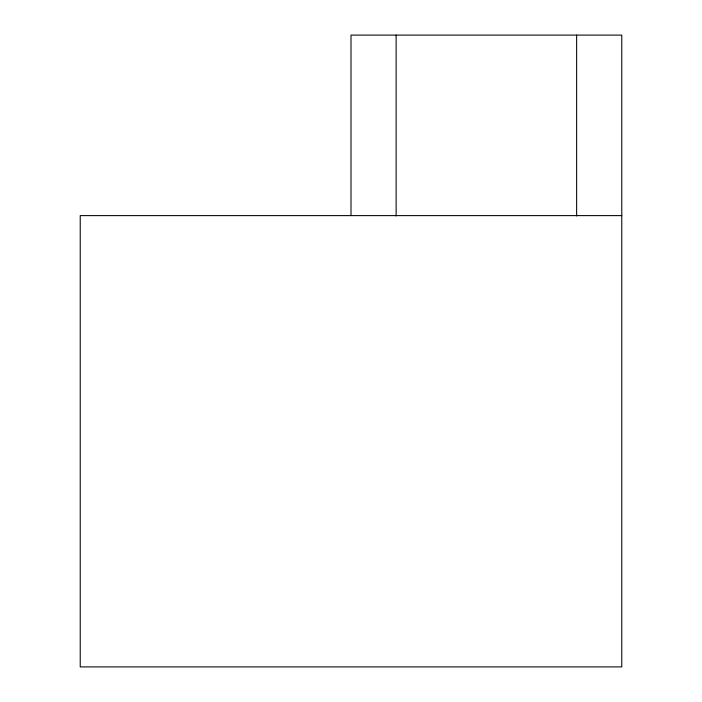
<?xml version="1.0" encoding="UTF-8"?>
<svg xmlns="http://www.w3.org/2000/svg" width="702" height="702" viewBox="0 0 702 702"><rect width="100%" height="100%" fill="white"/><g stroke="black" fill="none" stroke-linecap="round" stroke-linejoin="round"><path stroke-width="1.05" d="M621.77 215.611L80.23 215.611L80.23 666.9L621.77 666.9L621.77 35.1L351 35.1L351 215.611M576.64 35.1L576.64 215.979M396.13 35.1L396.13 215.979"/></g></svg>
